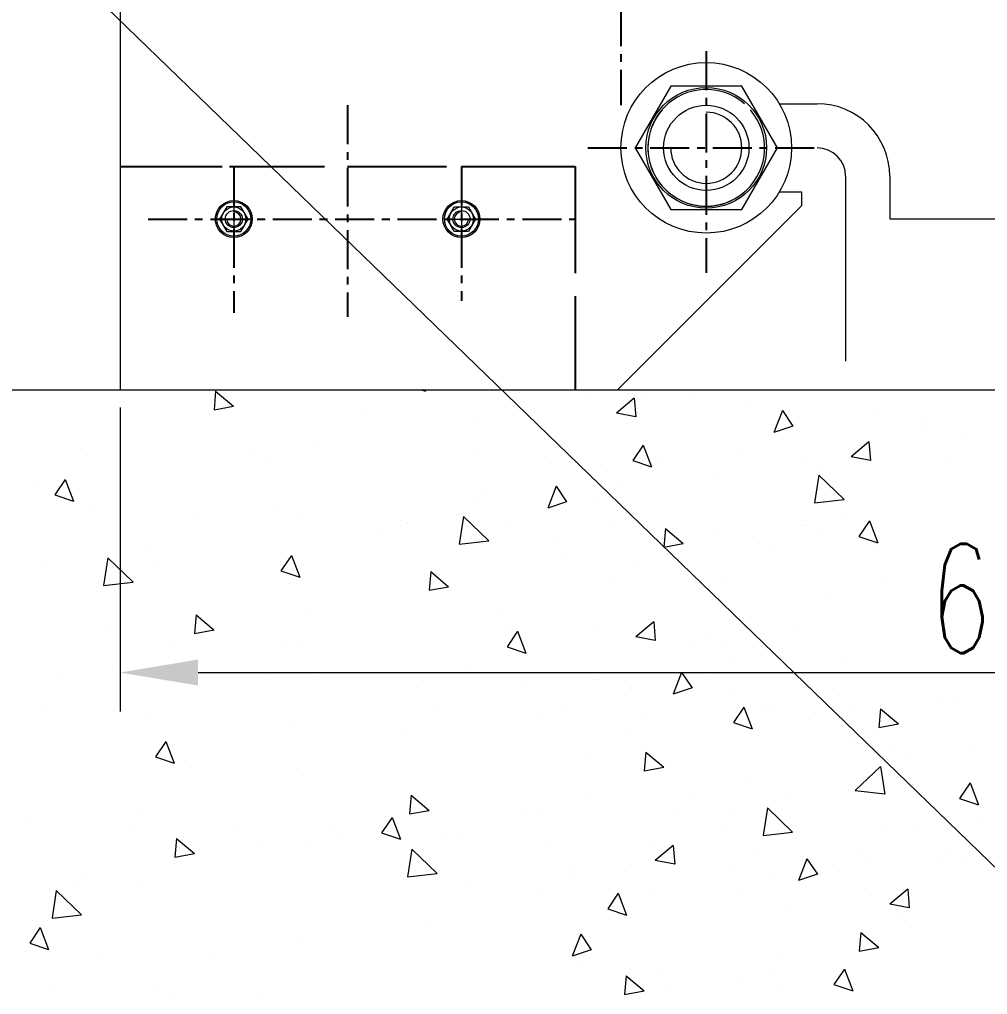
# Model space of a CAD drawing. Header units: millimetres. Extents: x 3165 to 3759, y 1184 to 1604.
# Drawn here: x 3398.62 to 3429.65, y 1385.47 to 1416.74 of the extents above; entities that cross this region are included whole.
import ezdxf

# ---------------------------------------------------------------- set-up
doc = ezdxf.new("R2010")
doc.units = ezdxf.units.MM
for name, pattern in [('CENTER', [2, 1.25, -0.25, 0.25, -0.25]), ('CENTERX2', [4, 2.5, -0.5, 0.5, -0.5]), ('HIDDEN', [0.375, 0.25, -0.125])]:
    doc.linetypes.add(name, pattern=pattern)
doc.layers.get('DEFPOINTS').update_dxf_attribs({"lineweight": 18})
doc.layers.add('1', color=1, linetype='Continuous', lineweight=18, true_color=0xff0000)
doc.layers.add('2', color=2, linetype='Continuous', lineweight=18, true_color=0xffff00)
doc.layers.add('LAYER3', color=3, linetype='Continuous')
doc.styles.add('HZ', font='txt.shx', dxfattribs={"width": 0.67, "bigfont": 'hztxt.shx'})
doc.dimstyles.new('STANDARD$0', dxfattribs={"dimtxt": 3.5, "dimasz": 2.5, "dimexe": 1.25, "dimexo": 0.625, "dimtad": 1, "dimdec": 4, "dimdsep": 46, "dimtxsty": 'HZ', "dimcen": 2.5, "dimdle": 5, "dimadec": 0, "dimazin": 0, "dimtfac": 1, "dimtmove": 0, "dimatfit": 3, "dimfxl": 0, "dimtolj": 1, "dimlwd": -1, "dimlwe": -1, "dimarcsym": 0})

# ---------------------------------------------------------------- blocks, each defined once
blk = doc.blocks.new('*D46')
at = {"layer": '2', "color": 0, "transparency": 16777216}
for p, q in [((3401.842, 1404.298), (3401.842, 1394.543)), ((3461.165, 1404.298), (3461.165, 1394.543)), ((3404.342, 1395.793), (3458.665, 1395.793))]:
    blk.add_line(p, q, dxfattribs=at)
for points in [[(3404.342, 1396.21), (3404.342, 1395.377), (3401.842, 1395.793)], [(3458.665, 1396.21), (3458.665, 1395.377), (3461.165, 1395.793)]]:
    blk.add_solid(points, dxfattribs=at)
at = {"layer": 'DEFPOINTS', "color": 0, "transparency": 16777216}
for p in [(3401.842, 1404.923), (3461.165, 1404.923), (3461.165, 1395.793)]:
    blk.add_point(p, dxfattribs=at)
at = {"layer": '2', "color": 0, "transparency": 16777216, "insert": (3430.795, 1398.168), "char_height": 3.5, "attachment_point": 5, "style": 'HZ'}
blk.add_mtext('\\A1;650', dxfattribs=at)
blk = doc.blocks.new('*D47')
at = {"layer": '2', "color": 0, "transparency": 16777216}
for p, q in [((3401.842, 1404.298), (3401.842, 1394.543)), ((3461.165, 1404.298), (3461.165, 1394.543)), ((3404.342, 1395.793), (3458.665, 1395.793))]:
    blk.add_line(p, q, dxfattribs=at)
for points in [[(3404.342, 1396.21), (3404.342, 1395.377), (3401.842, 1395.793)], [(3458.665, 1396.21), (3458.665, 1395.377), (3461.165, 1395.793)]]:
    blk.add_solid(points, dxfattribs=at)
at = {"layer": 'DEFPOINTS', "color": 0, "transparency": 16777216}
for p in [(3401.842, 1404.923), (3461.165, 1404.923), (3461.165, 1395.793)]:
    blk.add_point(p, dxfattribs=at)
at = {"layer": '2', "color": 0, "transparency": 16777216, "insert": (3430.795, 1398.168), "char_height": 3.5, "attachment_point": 5, "style": 'HZ'}
blk.add_mtext('\\A1;650', dxfattribs=at)

msp = doc.modelspace()

# ---------------------------------------------------------------- linework, layer by layer
at = {"color": 3, "linetype": 'CENTER'}
for p, q in [((3417.893, 1445.127), (3417.893, 1413.984)), ((3420.635, 1415.725), (3420.635, 1408.616)), ((3420.635, 1415.725), (3420.635, 1408.616)), ((3409.138, 1413.984), (3409.138, 1407.198)), ((3416.841, 1412.616), (3424.186, 1412.616)), ((3405.49, 1412.026), (3405.49, 1407.327)), ((3412.786, 1412.026), (3412.786, 1407.714)), ((3402.74, 1410.336), (3416.434, 1410.336))]:
    msp.add_line(p, q, dxfattribs=at)
at = {"layer": '1'}
for p, q in [((3401.842, 1461.404), (3401.842, 1404.864)), ((3422.976, 1414.035), (3424.191, 1414.035)), ((3426.517, 1411.709), (3426.517, 1410.341)), ((3422.976, 1411.208), (3423.69, 1411.208)), ((3423.69, 1411.208), (3423.69, 1410.759)), ((3417.794, 1404.864), (3423.69, 1410.759)), ((3426.517, 1410.341), (3431.487, 1410.341)), ((3379.36, 1404.864), (3445.181, 1404.864)), ((3401.842, 1404.864), (3417.794, 1404.864)), ((3404.907, 1404.814), (3404.855, 1404.216)), ((3404.907, 1404.814), (3404.855, 1404.216)), ((3404.907, 1404.814), (3405.482, 1404.332)), ((3404.907, 1404.814), (3405.482, 1404.332)), ((3411.501, 1404.864), (3411.63, 1404.82)), ((3411.501, 1404.864), (3411.63, 1404.82)), ((3411.614, 1404.864), (3411.63, 1404.82)), ((3411.614, 1404.864), (3411.63, 1404.82)), ((3416.805, 1404.665), (3416.805, 1404.665)), ((3418.329, 1404.589), (3417.754, 1404.108)), ((3418.329, 1404.589), (3418.381, 1403.992)), ((3418.594, 1404.567), (3418.594, 1404.567)), ((3418.594, 1404.567), (3418.594, 1404.567)), ((3420.134, 1404.784), (3420.134, 1404.784)), ((3404.855, 1404.216), (3405.482, 1404.331)), ((3404.855, 1404.216), (3405.482, 1404.331)), ((3421.851, 1404.498), (3421.851, 1404.498)), ((3409.635, 1404.111), (3409.635, 1404.111)), ((3409.635, 1404.111), (3409.635, 1404.111)), ((3413.25, 1403.984), (3413.25, 1403.984)), ((3413.25, 1403.984), (3413.25, 1403.984)), ((3418.381, 1403.991), (3417.754, 1404.108)), ((3423.076, 1404.196), (3422.806, 1403.496)), ((3423.076, 1404.196), (3423.411, 1403.699)), ((3426.095, 1404.025), (3426.095, 1404.025)), ((3423.411, 1403.698), (3422.806, 1403.496)), ((3427.67, 1403.86), (3427.67, 1403.86)), ((3427.67, 1403.86), (3427.67, 1403.86)), ((3427.696, 1403.564), (3427.696, 1403.564)), ((3427.696, 1403.564), (3427.696, 1403.564)), ((3428.907, 1403.437), (3428.907, 1403.437)), ((3408.176, 1403.166), (3408.176, 1403.166)), ((3408.176, 1403.166), (3408.176, 1403.166)), ((3418.613, 1403.087), (3418.278, 1402.59)), ((3418.613, 1403.087), (3418.278, 1402.59)), ((3418.613, 1403.087), (3418.882, 1402.387)), ((3418.613, 1403.087), (3418.882, 1402.387)), ((3425.85, 1403.195), (3425.275, 1402.713)), ((3425.85, 1403.195), (3425.901, 1402.597)), ((3400.581, 1402.988), (3400.581, 1402.988)), ((3400.581, 1402.988), (3400.581, 1402.988)), ((3406.19, 1402.954), (3406.19, 1402.954)), ((3406.19, 1402.954), (3406.19, 1402.954)), ((3413.244, 1402.959), (3413.244, 1402.959)), ((3413.244, 1402.959), (3413.244, 1402.959)), ((3421.647, 1402.907), (3421.647, 1402.907)), ((3425.901, 1402.597), (3425.275, 1402.713)), ((3425.907, 1402.929), (3425.907, 1402.929)), ((3425.907, 1402.929), (3425.907, 1402.929)), ((3406.548, 1402.575), (3406.548, 1402.575)), ((3406.548, 1402.575), (3406.548, 1402.575)), ((3415.68, 1402.5), (3415.68, 1402.5)), ((3417.251, 1402.458), (3417.251, 1402.458)), ((3417.251, 1402.458), (3417.251, 1402.458)), ((3418.278, 1402.59), (3418.882, 1402.387)), ((3418.278, 1402.59), (3418.882, 1402.387)), ((3419.211, 1402.546), (3419.211, 1402.546)), ((3419.211, 1402.546), (3419.211, 1402.546)), ((3423.704, 1402.62), (3423.704, 1402.62)), ((3423.704, 1402.62), (3423.704, 1402.62)), ((3424.25, 1402.407), (3424.25, 1402.407)), ((3424.25, 1402.407), (3424.25, 1402.407)), ((3428.343, 1402.518), (3428.343, 1402.518)), ((3424.248, 1402.126), (3424.11, 1401.236)), ((3424.248, 1402.126), (3424.11, 1401.236)), ((3424.248, 1402.126), (3425.059, 1401.347)), ((3424.248, 1402.126), (3425.059, 1401.347)), ((3399.133, 1401.9), (3399.133, 1401.9)), ((3399.133, 1401.9), (3399.133, 1401.9)), ((3400.084, 1401.984), (3399.748, 1401.487)), ((3400.084, 1401.984), (3399.748, 1401.487)), ((3400.084, 1401.984), (3400.353, 1401.284)), ((3400.084, 1401.984), (3400.353, 1401.284)), ((3415.822, 1401.77), (3415.553, 1401.07)), ((3415.822, 1401.77), (3416.157, 1401.272)), ((3417.905, 1401.871), (3417.905, 1401.871)), ((3421.01, 1402.04), (3421.01, 1402.04)), ((3399.749, 1401.487), (3400.353, 1401.284)), ((3399.749, 1401.487), (3400.353, 1401.284)), ((3413.579, 1401.48), (3413.579, 1401.48)), ((3413.579, 1401.48), (3413.579, 1401.48)), ((3413.286, 1401.218), (3413.286, 1401.218)), ((3413.286, 1401.218), (3413.286, 1401.218)), ((3416.157, 1401.272), (3415.553, 1401.07)), ((3417.194, 1401.353), (3417.194, 1401.353)), ((3417.194, 1401.353), (3417.194, 1401.353)), ((3424.11, 1401.236), (3425.06, 1401.347)), ((3424.11, 1401.236), (3425.06, 1401.347)), ((3400.888, 1401.04), (3400.888, 1401.04)), ((3400.888, 1401.04), (3400.888, 1401.04)), ((3404.217, 1400.918), (3404.217, 1400.918)), ((3404.217, 1400.918), (3404.217, 1400.918)), ((3406.832, 1401.057), (3406.832, 1401.057)), ((3406.832, 1401.057), (3406.832, 1401.057)), ((3407.545, 1400.797), (3407.545, 1400.797)), ((3407.545, 1400.797), (3407.545, 1400.797)), ((3410.874, 1400.675), (3410.874, 1400.675)), ((3410.874, 1400.675), (3410.874, 1400.675)), ((3411.049, 1400.563), (3411.049, 1400.563)), ((3411.049, 1400.563), (3411.049, 1400.563)), ((3412.851, 1400.8), (3412.713, 1399.911)), ((3412.851, 1400.8), (3412.713, 1399.911)), ((3412.851, 1400.8), (3413.663, 1400.021)), ((3412.851, 1400.8), (3413.663, 1400.021)), ((3414.203, 1400.554), (3414.203, 1400.554)), ((3414.203, 1400.554), (3414.203, 1400.554)), ((3423.711, 1400.533), (3423.711, 1400.533)), ((3423.711, 1400.533), (3423.711, 1400.533)), ((3423.84, 1400.509), (3423.84, 1400.509)), ((3424.96, 1400.81), (3424.96, 1400.81)), ((3425.865, 1400.654), (3425.529, 1400.157)), ((3425.865, 1400.654), (3425.529, 1400.157)), ((3425.865, 1400.654), (3426.133, 1399.954)), ((3425.865, 1400.654), (3426.133, 1399.954)), ((3410.134, 1400.324), (3410.134, 1400.324)), ((3410.134, 1400.324), (3410.134, 1400.324)), ((3417.532, 1400.432), (3417.532, 1400.432)), ((3417.532, 1400.432), (3417.532, 1400.432)), ((3419.324, 1400.416), (3419.271, 1399.818)), ((3419.324, 1400.416), (3419.271, 1399.818)), ((3419.324, 1400.416), (3419.898, 1399.934)), ((3419.324, 1400.416), (3419.898, 1399.934)), ((3420.861, 1400.311), (3420.861, 1400.311)), ((3420.861, 1400.311), (3420.861, 1400.311)), ((3424.19, 1400.189), (3424.19, 1400.189)), ((3424.19, 1400.189), (3424.19, 1400.189)), ((3412.713, 1399.91), (3413.663, 1400.021)), ((3412.713, 1399.91), (3413.663, 1400.021)), ((3415.899, 1400.097), (3415.899, 1400.097)), ((3419.272, 1399.818), (3419.898, 1399.934)), ((3419.272, 1399.818), (3419.898, 1399.934)), ((3422.352, 1399.93), (3422.352, 1399.93)), ((3425.529, 1400.156), (3426.133, 1399.954)), ((3425.529, 1400.156), (3426.133, 1399.954)), ((3402.867, 1399.817), (3402.867, 1399.817)), ((3402.867, 1399.817), (3402.867, 1399.817)), ((3419.379, 1399.591), (3419.379, 1399.591)), ((3422.708, 1399.709), (3422.708, 1399.709)), ((3426.037, 1399.828), (3426.037, 1399.828)), ((3399.462, 1399.397), (3399.462, 1399.397)), ((3399.462, 1399.397), (3399.462, 1399.397)), ((3401.455, 1399.474), (3401.317, 1398.585)), ((3401.455, 1399.474), (3401.317, 1398.585)), ((3401.455, 1399.474), (3402.267, 1398.695)), ((3401.455, 1399.474), (3402.267, 1398.695)), ((3403.077, 1399.269), (3403.077, 1399.269)), ((3403.077, 1399.269), (3403.077, 1399.269)), ((3407.335, 1399.551), (3407, 1399.054)), ((3407.335, 1399.551), (3407, 1399.054)), ((3407.335, 1399.551), (3407.604, 1398.851)), ((3407.335, 1399.551), (3407.604, 1398.851)), ((3416.05, 1399.472), (3416.05, 1399.472)), ((3407, 1399.054), (3407.604, 1398.851)), ((3407, 1399.054), (3407.604, 1398.851)), ((3411.802, 1399.029), (3411.75, 1398.431)), ((3411.802, 1399.029), (3411.75, 1398.431)), ((3411.802, 1399.029), (3412.376, 1398.547)), ((3411.802, 1399.029), (3412.376, 1398.547)), ((3418.369, 1399.229), (3418.369, 1399.229)), ((3418.369, 1399.229), (3418.369, 1399.229)), ((3401.317, 1398.585), (3402.267, 1398.695)), ((3401.317, 1398.585), (3402.267, 1398.695)), ((3417.523, 1398.85), (3417.523, 1398.85)), ((3417.523, 1398.85), (3417.523, 1398.85)), ((3421.138, 1398.722), (3421.138, 1398.722)), ((3421.138, 1398.722), (3421.138, 1398.722)), ((3426.316, 1398.686), (3426.316, 1398.686)), ((3411.75, 1398.431), (3412.377, 1398.546)), ((3411.75, 1398.431), (3412.377, 1398.546)), ((3421.014, 1398.183), (3421.014, 1398.183)), ((3424.629, 1398.307), (3424.629, 1398.307)), ((3407.95, 1397.827), (3407.95, 1397.827)), ((3407.95, 1397.827), (3407.95, 1397.827)), ((3414.078, 1397.693), (3414.078, 1397.693)), ((3414.078, 1397.693), (3414.078, 1397.693)), ((3404.28, 1397.641), (3404.228, 1397.043)), ((3404.28, 1397.641), (3404.228, 1397.043)), ((3404.28, 1397.641), (3404.854, 1397.159)), ((3404.28, 1397.641), (3404.854, 1397.159)), ((3418.95, 1397.416), (3418.375, 1396.935)), ((3418.95, 1397.416), (3419.002, 1396.818)), ((3401.582, 1397.156), (3401.582, 1397.156)), ((3401.582, 1397.156), (3401.582, 1397.156)), ((3404.228, 1397.043), (3404.855, 1397.159)), ((3404.228, 1397.043), (3404.855, 1397.159)), ((3414.245, 1397.127), (3414.245, 1397.127)), ((3414.245, 1397.127), (3414.245, 1397.127)), ((3414.587, 1397.118), (3414.251, 1396.621)), ((3414.587, 1397.118), (3414.251, 1396.621)), ((3414.587, 1397.118), (3414.856, 1396.418)), ((3414.587, 1397.118), (3414.856, 1396.418)), ((3417.025, 1397.12), (3417.025, 1397.12)), ((3417.025, 1397.12), (3417.025, 1397.12)), ((3420.641, 1397.077), (3420.641, 1397.077)), ((3423.479, 1397.281), (3423.479, 1397.281)), ((3423.479, 1397.281), (3423.479, 1397.281)), ((3403.406, 1396.766), (3403.406, 1396.766)), ((3403.406, 1396.766), (3403.406, 1396.766)), ((3419.002, 1396.818), (3418.375, 1396.935)), ((3407.021, 1396.639), (3407.021, 1396.639)), ((3407.021, 1396.639), (3407.021, 1396.639)), ((3407.549, 1396.743), (3407.549, 1396.743)), ((3407.549, 1396.743), (3407.549, 1396.743)), ((3414.252, 1396.62), (3414.856, 1396.418)), ((3414.252, 1396.62), (3414.856, 1396.418)), ((3420.212, 1396.714), (3420.212, 1396.714)), ((3420.212, 1396.714), (3420.212, 1396.714)), ((3421.231, 1396.701), (3421.231, 1396.701)), ((3421.467, 1396.219), (3421.467, 1396.219)), ((3421.467, 1396.219), (3421.467, 1396.219)), ((3401.592, 1395.906), (3401.592, 1395.906)), ((3401.592, 1395.906), (3401.592, 1395.906)), ((3413.06, 1395.88), (3413.06, 1395.88)), ((3413.06, 1395.88), (3413.06, 1395.88)), ((3425.082, 1396.092), (3425.082, 1396.092)), ((3425.082, 1396.092), (3425.082, 1396.092)), ((3399.961, 1395.609), (3399.961, 1395.609)), ((3399.961, 1395.609), (3399.961, 1395.609)), ((3404.921, 1395.784), (3404.921, 1395.784)), ((3404.921, 1395.784), (3404.921, 1395.784)), ((3406.607, 1395.719), (3406.607, 1395.719)), ((3406.607, 1395.719), (3406.607, 1395.719)), ((3408.25, 1395.663), (3408.25, 1395.663)), ((3408.25, 1395.663), (3408.25, 1395.663)), ((3411.578, 1395.541), (3411.578, 1395.541)), ((3411.578, 1395.541), (3411.578, 1395.541)), ((3417.067, 1395.556), (3417.067, 1395.556)), ((3419.843, 1395.797), (3419.573, 1395.097)), ((3419.843, 1395.797), (3420.178, 1395.299)), ((3420.682, 1395.68), (3420.682, 1395.68)), ((3414.907, 1395.419), (3414.907, 1395.419)), ((3414.907, 1395.419), (3414.907, 1395.419)), ((3418.236, 1395.298), (3418.236, 1395.298)), ((3418.236, 1395.298), (3418.236, 1395.298)), ((3420.178, 1395.299), (3419.573, 1395.097)), ((3418.022, 1395.062), (3418.022, 1395.062)), ((3418.022, 1395.062), (3418.022, 1395.062)), ((3421.565, 1395.176), (3421.565, 1395.176)), ((3421.565, 1395.176), (3421.565, 1395.176)), ((3424.894, 1395.055), (3424.894, 1395.055)), ((3424.894, 1395.055), (3424.894, 1395.055)), ((3428.223, 1394.933), (3428.223, 1394.933)), ((3428.223, 1394.933), (3428.223, 1394.933)), ((3399.387, 1394.76), (3399.387, 1394.76)), ((3399.387, 1394.76), (3399.387, 1394.76)), ((3412.05, 1394.731), (3412.05, 1394.731)), ((3412.05, 1394.731), (3412.05, 1394.731)), ((3416.119, 1394.759), (3416.119, 1394.759)), ((3421.838, 1394.685), (3421.503, 1394.188)), ((3421.838, 1394.685), (3421.503, 1394.188)), ((3421.838, 1394.685), (3422.107, 1393.985)), ((3421.838, 1394.685), (3422.107, 1393.985)), ((3421.999, 1394.576), (3421.999, 1394.576)), ((3422.572, 1394.592), (3422.572, 1394.592)), ((3422.834, 1394.678), (3422.834, 1394.678)), ((3424.713, 1394.701), (3424.713, 1394.701)), ((3424.713, 1394.701), (3424.713, 1394.701)), ((3425.328, 1394.694), (3425.328, 1394.694)), ((3426.218, 1394.631), (3426.166, 1394.033)), ((3426.218, 1394.631), (3426.166, 1394.033)), ((3426.218, 1394.631), (3426.793, 1394.149)), ((3426.218, 1394.631), (3426.793, 1394.149)), ((3428.657, 1394.813), (3428.657, 1394.813)), ((3402.641, 1394.479), (3402.641, 1394.479)), ((3402.641, 1394.479), (3402.641, 1394.479)), ((3415.341, 1394.338), (3415.341, 1394.338)), ((3418.67, 1394.457), (3418.67, 1394.457)), ((3424.127, 1394.52), (3424.127, 1394.52)), ((3407.351, 1394.135), (3407.351, 1394.135)), ((3407.351, 1394.135), (3407.351, 1394.135)), ((3410.965, 1394.008), (3410.965, 1394.008)), ((3410.965, 1394.008), (3410.965, 1394.008)), ((3421.503, 1394.187), (3422.107, 1393.985)), ((3421.503, 1394.187), (3422.107, 1393.985)), ((3426.166, 1394.033), (3426.793, 1394.149)), ((3426.166, 1394.033), (3426.793, 1394.149)), ((3418.143, 1393.89), (3418.143, 1393.89)), ((3418.143, 1393.89), (3418.143, 1393.89)), ((3403.309, 1393.582), (3402.974, 1393.085)), ((3403.309, 1393.582), (3402.974, 1393.085)), ((3403.309, 1393.582), (3403.578, 1392.882)), ((3403.309, 1393.582), (3403.578, 1392.882)), ((3425.411, 1393.588), (3425.411, 1393.588)), ((3425.411, 1393.588), (3425.411, 1393.588)), ((3426.537, 1393.348), (3426.537, 1393.348)), ((3429.026, 1393.461), (3429.026, 1393.461)), ((3429.026, 1393.461), (3429.026, 1393.461)), ((3402.974, 1393.085), (3403.578, 1392.882)), ((3402.974, 1393.085), (3403.578, 1392.882)), ((3416.736, 1393.053), (3416.736, 1393.053)), ((3418.696, 1393.244), (3418.644, 1392.646)), ((3418.696, 1393.244), (3418.644, 1392.646)), ((3418.696, 1393.244), (3419.271, 1392.761)), ((3418.696, 1393.244), (3419.271, 1392.761)), ((3427.218, 1393.183), (3427.218, 1393.183)), ((3427.218, 1393.183), (3427.218, 1393.183)), ((3403.905, 1392.979), (3403.905, 1392.979)), ((3403.905, 1392.979), (3403.905, 1392.979)), ((3418.644, 1392.646), (3419.271, 1392.761)), ((3418.644, 1392.646), (3419.271, 1392.761)), ((3426.219, 1392.783), (3425.406, 1392.005)), ((3426.219, 1392.783), (3426.356, 1391.893)), ((3407.724, 1392.489), (3407.724, 1392.489)), ((3407.724, 1392.489), (3407.724, 1392.489)), ((3421.966, 1392.432), (3421.966, 1392.432)), ((3421.966, 1392.432), (3421.966, 1392.432)), ((3429.09, 1392.252), (3428.754, 1391.754)), ((3429.09, 1392.252), (3428.754, 1391.754)), ((3429.09, 1392.252), (3429.359, 1391.552)), ((3429.09, 1392.252), (3429.359, 1391.552)), ((3411.174, 1391.856), (3411.122, 1391.258)), ((3411.174, 1391.856), (3411.122, 1391.258)), ((3411.174, 1391.856), (3411.749, 1391.374)), ((3411.174, 1391.856), (3411.749, 1391.374)), ((3416.8, 1391.782), (3416.8, 1391.782)), ((3416.8, 1391.782), (3416.8, 1391.782)), ((3420.18, 1391.893), (3420.18, 1391.893)), ((3423.253, 1391.943), (3423.253, 1391.943)), ((3423.253, 1391.943), (3423.253, 1391.943)), ((3426.356, 1391.893), (3425.406, 1392.004)), ((3428.754, 1391.754), (3429.359, 1391.551)), ((3428.754, 1391.754), (3429.359, 1391.551)), ((3411.295, 1391.505), (3411.295, 1391.505)), ((3411.295, 1391.505), (3411.295, 1391.505)), ((3422.593, 1391.453), (3422.455, 1390.564)), ((3422.593, 1391.453), (3422.455, 1390.564)), ((3422.593, 1391.453), (3423.404, 1390.675)), ((3422.593, 1391.453), (3423.404, 1390.675)), ((3402.583, 1391.324), (3402.583, 1391.324)), ((3402.583, 1391.324), (3402.583, 1391.324)), ((3410.561, 1391.149), (3410.225, 1390.652)), ((3410.561, 1391.149), (3410.225, 1390.652)), ((3410.561, 1391.149), (3410.829, 1390.449)), ((3410.561, 1391.149), (3410.829, 1390.449)), ((3411.122, 1391.258), (3411.749, 1391.374)), ((3411.122, 1391.258), (3411.749, 1391.374)), ((3414.909, 1391.377), (3414.909, 1391.377)), ((3414.909, 1391.377), (3414.909, 1391.377)), ((3415.246, 1391.295), (3415.246, 1391.295)), ((3415.246, 1391.295), (3415.246, 1391.295)), ((3419.634, 1391.246), (3419.634, 1391.246)), ((3421.452, 1391.363), (3421.452, 1391.363)), ((3427.909, 1391.265), (3427.909, 1391.265)), ((3427.909, 1391.265), (3427.909, 1391.265)), ((3398.903, 1390.976), (3398.903, 1390.976)), ((3398.903, 1390.976), (3398.903, 1390.976)), ((3402.232, 1390.855), (3402.232, 1390.855)), ((3402.232, 1390.855), (3402.232, 1390.855)), ((3408.55, 1390.912), (3408.55, 1390.912)), ((3408.55, 1390.912), (3408.55, 1390.912)), ((3421.213, 1390.882), (3421.213, 1390.882)), ((3421.213, 1390.882), (3421.213, 1390.882)), ((3426.33, 1390.856), (3426.33, 1390.856)), ((3427.236, 1390.833), (3427.236, 1390.833)), ((3429.356, 1390.957), (3429.356, 1390.957)), ((3429.356, 1390.957), (3429.356, 1390.957)), ((3405.561, 1390.733), (3405.561, 1390.733)), ((3405.561, 1390.733), (3405.561, 1390.733)), ((3408.89, 1390.611), (3408.89, 1390.611)), ((3408.89, 1390.611), (3408.89, 1390.611)), ((3410.225, 1390.651), (3410.83, 1390.449)), ((3410.225, 1390.651), (3410.83, 1390.449)), ((3412.834, 1390.542), (3412.834, 1390.542)), ((3412.834, 1390.542), (3412.834, 1390.542)), ((3422.455, 1390.564), (3423.404, 1390.674)), ((3422.455, 1390.564), (3423.404, 1390.674)), ((3403.652, 1390.468), (3403.6, 1389.871)), ((3403.652, 1390.468), (3403.6, 1389.871)), ((3403.652, 1390.468), (3404.227, 1389.986)), ((3403.652, 1390.468), (3404.227, 1389.986)), ((3406.381, 1390.381), (3406.381, 1390.381)), ((3406.381, 1390.381), (3406.381, 1390.381)), ((3407.849, 1390.348), (3407.849, 1390.348)), ((3407.849, 1390.348), (3407.849, 1390.348)), ((3412.219, 1390.49), (3412.219, 1390.49)), ((3412.219, 1390.49), (3412.219, 1390.49)), ((3415.548, 1390.368), (3415.548, 1390.368)), ((3415.548, 1390.368), (3415.548, 1390.368)), ((3418.877, 1390.247), (3418.877, 1390.247)), ((3418.877, 1390.247), (3418.877, 1390.247)), ((3419.571, 1390.243), (3418.996, 1389.762)), ((3419.571, 1390.243), (3419.623, 1389.645)), ((3403.6, 1389.871), (3404.227, 1389.986)), ((3403.6, 1389.871), (3404.227, 1389.986)), ((3411.196, 1390.128), (3411.058, 1389.238)), ((3411.196, 1390.128), (3411.058, 1389.238)), ((3411.196, 1390.128), (3412.008, 1389.349)), ((3411.196, 1390.128), (3412.008, 1389.349)), ((3422.205, 1390.125), (3422.205, 1390.125)), ((3422.205, 1390.125), (3422.205, 1390.125)), ((3425.534, 1390.003), (3425.534, 1390.003)), ((3425.534, 1390.003), (3425.534, 1390.003)), ((3428.336, 1389.954), (3428.336, 1389.954)), ((3428.336, 1389.954), (3428.336, 1389.954)), ((3428.863, 1389.882), (3428.863, 1389.882)), ((3428.863, 1389.882), (3428.863, 1389.882)), ((3419.623, 1389.645), (3418.996, 1389.761)), ((3423.864, 1389.824), (3423.594, 1389.124)), ((3423.864, 1389.824), (3424.199, 1389.327)), ((3424.684, 1389.644), (3424.684, 1389.644)), ((3425.91, 1389.801), (3425.91, 1389.801)), ((3425.91, 1389.801), (3425.91, 1389.801)), ((3428.013, 1389.762), (3428.013, 1389.762)), ((3400.792, 1389.294), (3400.792, 1389.294)), ((3400.792, 1389.294), (3400.792, 1389.294)), ((3411.058, 1389.238), (3412.008, 1389.349)), ((3411.058, 1389.238), (3412.008, 1389.349)), ((3416.233, 1389.266), (3416.233, 1389.266)), ((3416.34, 1389.42), (3416.34, 1389.42)), ((3418.026, 1389.407), (3418.026, 1389.407)), ((3421.355, 1389.525), (3421.355, 1389.525)), ((3422.793, 1389.253), (3422.793, 1389.253)), ((3424.199, 1389.326), (3423.594, 1389.124)), ((3402.416, 1389.14), (3402.416, 1389.14)), ((3402.416, 1389.14), (3402.416, 1389.14)), ((3399.8, 1388.802), (3399.662, 1387.912)), ((3399.8, 1388.802), (3399.662, 1387.912)), ((3399.8, 1388.802), (3400.612, 1388.023)), ((3399.8, 1388.802), (3400.612, 1388.023)), ((3400.388, 1388.928), (3400.388, 1388.928)), ((3400.388, 1388.928), (3400.388, 1388.928)), ((3413.051, 1388.899), (3413.051, 1388.899)), ((3413.051, 1388.899), (3413.051, 1388.899)), ((3415.239, 1388.874), (3415.239, 1388.874)), ((3415.239, 1388.874), (3415.239, 1388.874)), ((3417.812, 1388.716), (3417.477, 1388.218)), ((3417.812, 1388.716), (3417.477, 1388.218)), ((3417.812, 1388.716), (3418.081, 1388.016)), ((3417.812, 1388.716), (3418.081, 1388.016)), ((3418.853, 1388.747), (3418.853, 1388.747)), ((3418.853, 1388.747), (3418.853, 1388.747)), ((3421.828, 1388.847), (3421.828, 1388.847)), ((3425.714, 1388.869), (3425.714, 1388.869)), ((3425.714, 1388.869), (3425.714, 1388.869)), ((3427.092, 1388.849), (3426.517, 1388.367)), ((3427.092, 1388.849), (3427.143, 1388.251)), ((3417.918, 1388.552), (3417.918, 1388.552)), ((3417.918, 1388.552), (3417.918, 1388.552)), ((3427.143, 1388.251), (3426.516, 1388.367)), ((3426.904, 1388.33), (3426.904, 1388.33)), ((3399.662, 1387.912), (3400.612, 1388.023)), ((3399.662, 1387.912), (3400.612, 1388.023)), ((3417.477, 1388.218), (3418.081, 1388.016)), ((3417.477, 1388.218), (3418.081, 1388.016)), ((3423.289, 1388.206), (3423.289, 1388.206)), ((3426.757, 1388.009), (3426.757, 1388.009)), ((3411.793, 1387.717), (3411.793, 1387.717)), ((3411.793, 1387.717), (3411.793, 1387.717)), ((3426.993, 1387.845), (3426.993, 1387.845)), ((3426.993, 1387.845), (3426.993, 1387.845)), ((3399.283, 1387.613), (3398.947, 1387.116)), ((3399.283, 1387.613), (3398.947, 1387.116)), ((3399.283, 1387.613), (3399.552, 1386.913)), ((3399.283, 1387.613), (3399.552, 1386.913)), ((3416.61, 1387.398), (3416.34, 1386.698)), ((3416.61, 1387.398), (3416.945, 1386.9)), ((3425.591, 1387.458), (3425.538, 1386.861)), ((3425.591, 1387.458), (3425.538, 1386.861)), ((3425.591, 1387.458), (3426.165, 1386.976)), ((3425.591, 1387.458), (3426.165, 1386.976)), ((3398.948, 1387.116), (3399.552, 1386.913)), ((3398.948, 1387.116), (3399.552, 1386.913)), ((3407.499, 1387.151), (3407.499, 1387.151)), ((3407.499, 1387.151), (3407.499, 1387.151)), ((3401.122, 1386.791), (3401.122, 1386.791)), ((3401.122, 1386.791), (3401.122, 1386.791)), ((3416.945, 1386.9), (3416.34, 1386.698)), ((3425.538, 1386.861), (3426.165, 1386.976)), ((3425.538, 1386.861), (3426.165, 1386.976)), ((3404.736, 1386.663), (3404.736, 1386.663)), ((3404.736, 1386.663), (3404.736, 1386.663)), ((3416.574, 1386.444), (3416.574, 1386.444)), ((3416.574, 1386.444), (3416.574, 1386.444)), ((3423.027, 1386.605), (3423.027, 1386.605)), ((3423.027, 1386.605), (3423.027, 1386.605)), ((3419.183, 1386.243), (3419.183, 1386.243)), ((3419.183, 1386.243), (3419.183, 1386.243)), ((3425.064, 1386.283), (3424.728, 1385.785)), ((3425.064, 1386.283), (3424.728, 1385.785)), ((3425.064, 1386.283), (3425.332, 1385.583)), ((3425.064, 1386.283), (3425.332, 1385.583)), ((3418.069, 1386.071), (3418.016, 1385.473)), ((3418.069, 1386.071), (3418.016, 1385.473)), ((3418.069, 1386.071), (3418.643, 1385.589)), ((3418.069, 1386.071), (3418.643, 1385.589)), ((3421.672, 1386.024), (3421.672, 1386.024)), ((3422.797, 1386.116), (3422.797, 1386.116)), ((3422.797, 1386.116), (3422.797, 1386.116)), ((3399.653, 1385.782), (3399.653, 1385.782)), ((3399.653, 1385.782), (3399.653, 1385.782)), ((3402.982, 1385.661), (3402.982, 1385.661)), ((3402.982, 1385.661), (3402.982, 1385.661)), ((3406.311, 1385.539), (3406.311, 1385.539)), ((3406.311, 1385.539), (3406.311, 1385.539)), ((3418.017, 1385.473), (3418.643, 1385.589)), ((3418.017, 1385.473), (3418.643, 1385.589)), ((3419.343, 1385.579), (3419.343, 1385.579)), ((3422.957, 1385.703), (3422.957, 1385.703)), ((3424.728, 1385.785), (3425.333, 1385.582)), ((3424.728, 1385.785), (3425.333, 1385.582)), ((3403.584, 1385.493), (3403.584, 1385.493)), ((3403.584, 1385.493), (3403.584, 1385.493))]:
    msp.add_line(p, q, dxfattribs=at)
for points in [[(3419.495, 1414.595), (3418.355, 1412.621), (3419.495, 1410.647), (3421.774, 1410.647), (3422.914, 1412.621), (3421.774, 1414.595)], [(3405.262, 1410.731), (3405.034, 1410.337), (3405.262, 1409.942), (3405.718, 1409.942), (3405.946, 1410.337), (3405.718, 1410.731)], [(3413.014, 1410.731), (3413.242, 1410.337), (3413.014, 1409.942), (3412.558, 1409.942), (3412.33, 1410.337), (3412.558, 1410.731)]]:
    msp.add_lwpolyline(points, close=True, dxfattribs=at)
for centre, radius in [((3420.635, 1412.621), 2.735), ((3420.635, 1412.621), 1.935), ((3420.635, 1412.621), 1.367), ((3405.49, 1410.336), 0.593), ((3405.49, 1410.337), 0.547), ((3412.786, 1410.336), 0.593), ((3412.786, 1410.337), 0.547), ((3405.49, 1410.337), 0.387), ((3405.49, 1410.337), 0.273), ((3412.786, 1410.337), 0.387), ((3412.786, 1410.337), 0.273)]:
    msp.add_circle(centre, radius, dxfattribs=at)
for centre, radius, start, end in [((3420.635, 1412.621), 1.87, 49.1214, 310.8786), ((3424.191, 1411.709), 2.326, 0, 90), ((3420.635, 1412.616), 1.87, 139.1214, 40.8786)]:
    msp.add_arc(centre, radius, start, end, dxfattribs=at)
at = {"layer": '2', "ltscale": 0.5}
msp.add_line((3400.192, 1418.309), (3478.132, 1342.834), dxfattribs=at)
at = {"layer": '2'}
for p, q in [((3425.103, 1411.709), (3425.103, 1405.781)), ((3405.49, 1410.957), (3405.49, 1409.536)), ((3405.49, 1410.957), (3405.49, 1409.536)), ((3412.786, 1410.957), (3412.786, 1409.536)), ((3412.786, 1410.957), (3412.786, 1409.536))]:
    msp.add_line(p, q, dxfattribs=at)
at = {"layer": '2', "color": 3, "linetype": 'CENTERX2', "ltscale": 3}
for p, q in [((3406.037, 1410.337), (3404.943, 1410.337)), ((3412.239, 1410.337), (3413.333, 1410.337))]:
    msp.add_line(p, q, dxfattribs=at)
at = {"layer": '2'}
for centre, radius, start, end in [((3420.635, 1412.621), 1.14, 180, 90), ((3424.191, 1411.709), 0.912, 0, 90), ((3405.49, 1410.337), 0.228, 180, 90), ((3412.786, 1410.337), 0.228, 90, 0)]:
    msp.add_arc(centre, radius, start, end, dxfattribs=at)
msp.add_open_spline([(3219.688, 1402.293), (3227.496, 1384.993), (3236.15, 1376.372), (3263.432, 1368.938), (3323.194, 1366.019), (3377.372, 1375.492), (3432.909, 1380.267), (3483.147, 1370.164), (3504.852, 1393.439), (3508.712, 1404.869)], degree=3, knots=[2.10121, 2.10121, 2.10121, 2.10121, 38.638665, 85.311573, 139.19871, 206.241661, 252.064735, 308.883122, 343.056278, 343.056278, 343.056278, 343.056278], dxfattribs=at)
at = {"layer": 'LAYER3', "color": 5, "linetype": 'HIDDEN', "ltscale": 200}
for p, q in [((3401.842, 1412.026), (3405.12, 1412.026)), ((3405.354, 1412.026), (3408.399, 1412.026)), ((3409.138, 1412.026), (3412.312, 1412.026)), ((3412.786, 1412.026), (3416.434, 1412.026)), ((3416.434, 1412.026), (3416.434, 1408.598)), ((3416.434, 1407.862), (3416.434, 1404.864))]:
    msp.add_line(p, q, dxfattribs=at)

# ---------------------------------------------------------------- dimensions: what is measured, and where the dimension line sits
at = {"layer": '2'}
for picture in ['*D46', '*D47']:
    dim = msp.add_linear_dim(base=(3461.165, 1395.793), p1=(3401.842, 1404.923), p2=(3461.165, 1404.923), text='650', dimstyle='STANDARD$0', override={"dimscale": 1, "dimdec": 2, "dimatfit": 0}, dxfattribs=at)
    dim.commit()
    dim.dimension.update_dxf_attribs({"geometry": picture, "text_midpoint": (3430.795, 1395.793), "dimtype": 160})

doc.saveas('drawing.dxf')
